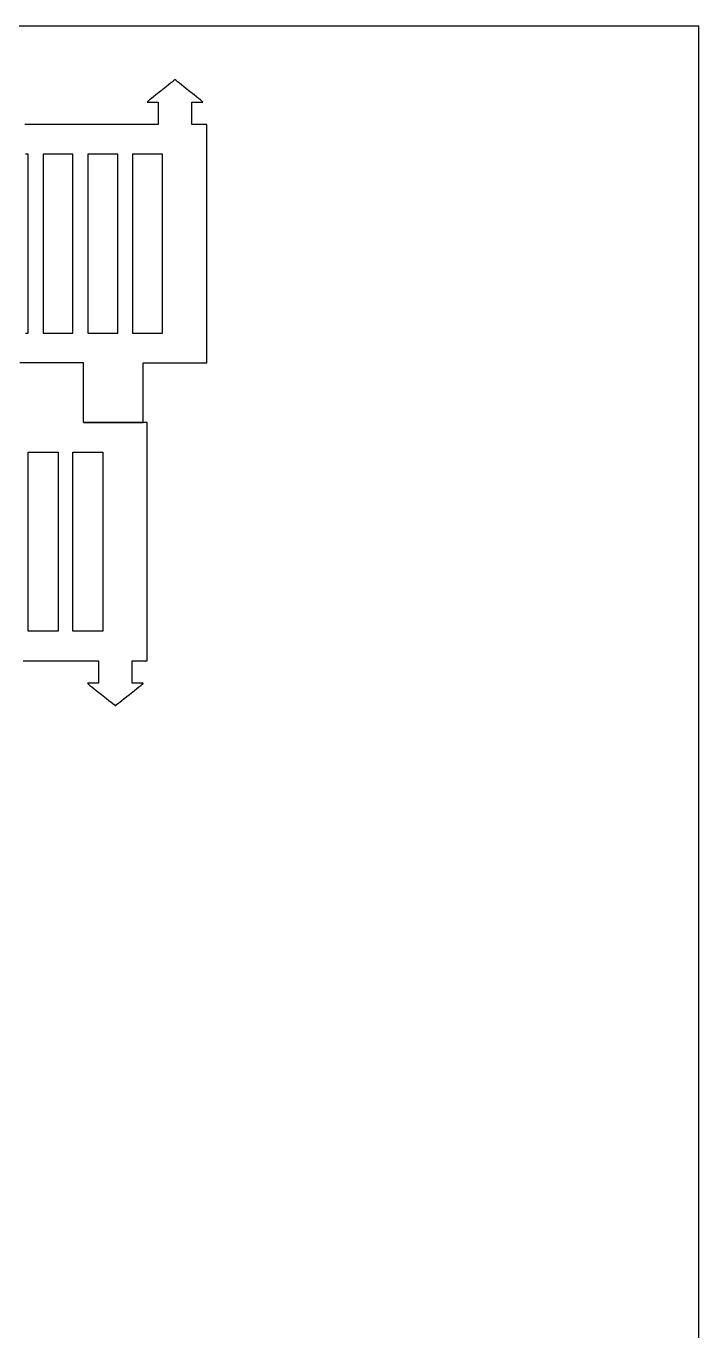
# Model space of a CAD drawing. Header units: millimetres. Extents: x 132 to 771, y 404 to 944.
# Drawn here: x 724.1 to 769.2, y 750 to 837.5 of the extents above; entities that cross this region are included whole.
import ezdxf

# ---------------------------------------------------------------- set-up
doc = ezdxf.new("R2010")
doc.units = ezdxf.units.MM
doc.header["$MEASUREMENT"] = 0
doc.layers.get('0').update_dxf_attribs({"linetype": 'CONTINUOUS', "true_color": 0xffffff})

msp = doc.modelspace()

# ---------------------------------------------------------------- linework, layer by layer
at = {"color": 6, "linetype": 'Continuous'}
msp.add_lwpolyline([(469.246, 687.545), (769.246, 687.545), (769.246, 837.545), (469.246, 837.545)], close=True, dxfattribs=at)
at = {"color": 7, "linetype": 'Continuous', "true_color": 0xffffff}
for points in [[(723.918, 794.95), (724.748, 794.95), (725.511, 794.95), (726.206, 794.95), (726.831, 794.95), (727.383, 794.95), (727.858, 794.95), (728.253, 794.95), (728.563, 794.95), (728.791, 794.95), (728.928, 794.95), (728.976, 794.95), (728.976, 794.932), (728.976, 794.885), (728.976, 794.812), (728.976, 794.715), (728.976, 794.602), (728.976, 794.475), (728.976, 794.2), (728.976, 793.925), (728.976, 793.797), (728.976, 793.685), (728.976, 793.587), (728.976, 793.515), (728.976, 793.467), (728.976, 793.45), (728.968, 793.45), (728.943, 793.45), (728.858, 793.45), (728.738, 793.45), (728.601, 793.45), (728.463, 793.45), (728.343, 793.45), (728.258, 793.45), (728.233, 793.45), (728.226, 793.45), (728.246, 793.432), (728.306, 793.385), (728.398, 793.312), (728.518, 793.215), (728.661, 793.102), (728.818, 792.975), (729.163, 792.7), (729.508, 792.425), (729.666, 792.297), (729.808, 792.185), (729.928, 792.087), (730.021, 792.015), (730.081, 791.967), (730.101, 791.95), (730.121, 791.967), (730.181, 792.015), (730.273, 792.087), (730.393, 792.185), (730.536, 792.297), (730.693, 792.425), (731.038, 792.7), (731.383, 792.975), (731.541, 793.102), (731.683, 793.215), (731.803, 793.312), (731.896, 793.385), (731.956, 793.432), (731.976, 793.45), (731.968, 793.45), (731.943, 793.45), (731.858, 793.45), (731.738, 793.45), (731.601, 793.45), (731.463, 793.45), (731.343, 793.45), (731.258, 793.45), (731.233, 793.45), (731.226, 793.45), (731.226, 793.467), (731.226, 793.515), (731.226, 793.587), (731.226, 793.685), (731.226, 793.797), (731.226, 793.925), (731.226, 794.2), (731.226, 794.475), (731.226, 794.602), (731.226, 794.715), (731.226, 794.812), (731.226, 794.885), (731.226, 794.932), (731.226, 794.95), (731.236, 794.95), (731.268, 794.95), (731.318, 794.95), (731.383, 794.95), (731.543, 794.95), (731.726, 794.95), (731.908, 794.95), (732.071, 794.95), (732.133, 794.95), (732.183, 794.95), (732.216, 794.95), (732.226, 794.95), (732.226, 794.962), (732.226, 794.995), (732.226, 795.052), (732.226, 795.13), (732.226, 795.227), (732.226, 795.345), (732.226, 795.482), (732.226, 795.637), (732.226, 795.81), (732.226, 796), (732.226, 796.205), (732.226, 796.427), (732.226, 796.912), (732.226, 797.45), (732.226, 798.035), (732.226, 798.66), (732.226, 799.322), (732.226, 800.012), (732.226, 800.727), (732.226, 801.457), (732.226, 802.95), (732.226, 804.442), (732.226, 805.172), (732.226, 805.887), (732.226, 806.577), (732.226, 807.24), (732.226, 807.865), (732.226, 808.45), (732.226, 808.987), (732.226, 809.472), (732.226, 809.695), (732.226, 809.9), (732.226, 810.09), (732.226, 810.262), (732.226, 810.417), (732.226, 810.555), (732.226, 810.672), (732.226, 810.77), (732.226, 810.847), (732.226, 810.905), (732.226, 810.937), (732.226, 810.95), (732.213, 810.95), (732.178, 810.95), (732.121, 810.95), (732.043, 810.95), (731.946, 810.95), (731.833, 810.95), (731.703, 810.95), (731.561, 810.95), (731.238, 810.95), (730.878, 810.95), (730.493, 810.95), (730.096, 810.95), (729.701, 810.95), (729.316, 810.95), (728.956, 810.95), (728.633, 810.95), (728.491, 810.95), (728.361, 810.95), (728.248, 810.95), (728.151, 810.95), (728.073, 810.95), (728.016, 810.95), (727.981, 810.95), (727.968, 810.95), (727.981, 810.95), (728.013, 810.95), (728.068, 810.95), (728.141, 810.95), (728.231, 810.95), (728.338, 810.95), (728.593, 810.95), (728.896, 810.95), (729.233, 810.95), (729.596, 810.95), (729.968, 810.95), (730.341, 810.95), (730.703, 810.95), (731.041, 810.95), (731.343, 810.95), (731.598, 810.95), (731.706, 810.95), (731.796, 810.95), (731.868, 810.95), (731.923, 810.95), (731.956, 810.95), (731.968, 810.95), (731.968, 810.962), (731.968, 810.995), (731.968, 811.05), (731.968, 811.122), (731.968, 811.212), (731.968, 811.32), (731.968, 811.575), (731.968, 811.877), (731.968, 812.215), (731.968, 812.577), (731.968, 812.95), (731.968, 813.322), (731.968, 813.685), (731.968, 814.022), (731.968, 814.325), (731.968, 814.58), (731.968, 814.687), (731.968, 814.777), (731.968, 814.85), (731.968, 814.905), (731.968, 814.937), (731.968, 814.95), (731.981, 814.95), (732.016, 814.95), (732.073, 814.95), (732.151, 814.95), (732.248, 814.95), (732.361, 814.95), (732.491, 814.95), (732.633, 814.95), (732.956, 814.95), (733.316, 814.95), (733.701, 814.95), (734.096, 814.95), (734.493, 814.95), (734.878, 814.95), (735.238, 814.95), (735.561, 814.95), (735.703, 814.95), (735.833, 814.95), (735.946, 814.95), (736.043, 814.95), (736.121, 814.95), (736.178, 814.95), (736.213, 814.95), (736.226, 814.95), (736.226, 814.962), (736.226, 814.995), (736.226, 815.052), (736.226, 815.13), (736.226, 815.227), (736.226, 815.345), (736.226, 815.482), (736.226, 815.637), (736.226, 815.81), (736.226, 816), (736.226, 816.205), (736.226, 816.427), (736.226, 816.912), (736.226, 817.45), (736.226, 818.035), (736.226, 818.66), (736.226, 819.322), (736.226, 820.012), (736.226, 820.727), (736.226, 821.457), (736.226, 822.95), (736.226, 824.442), (736.226, 825.172), (736.226, 825.887), (736.226, 826.577), (736.226, 827.24), (736.226, 827.865), (736.226, 828.45), (736.226, 828.987), (736.226, 829.472), (736.226, 829.695), (736.226, 829.9), (736.226, 830.09), (736.226, 830.262), (736.226, 830.417), (736.226, 830.555), (736.226, 830.672), (736.226, 830.77), (736.226, 830.847), (736.226, 830.905), (736.226, 830.937), (736.226, 830.95), (736.216, 830.95), (736.183, 830.95), (736.133, 830.95), (736.071, 830.95), (735.908, 830.95), (735.726, 830.95), (735.543, 830.95), (735.383, 830.95), (735.318, 830.95), (735.268, 830.95), (735.236, 830.95), (735.226, 830.95), (735.226, 830.967), (735.226, 831.015), (735.226, 831.087), (735.226, 831.185), (735.226, 831.297), (735.226, 831.425), (735.226, 831.7), (735.226, 831.975), (735.226, 832.102), (735.226, 832.215), (735.226, 832.312), (735.226, 832.385), (735.226, 832.432), (735.226, 832.45), (735.233, 832.45), (735.258, 832.45), (735.343, 832.45), (735.463, 832.45), (735.601, 832.45), (735.738, 832.45), (735.858, 832.45), (735.943, 832.45), (735.968, 832.45), (735.976, 832.45), (735.956, 832.467), (735.896, 832.515), (735.803, 832.587), (735.683, 832.685), (735.541, 832.797), (735.383, 832.925), (735.038, 833.2), (734.693, 833.475), (734.536, 833.602), (734.393, 833.715), (734.273, 833.812), (734.181, 833.885), (734.121, 833.932), (734.101, 833.95), (734.081, 833.932), (734.021, 833.885), (733.928, 833.812), (733.808, 833.715), (733.666, 833.602), (733.508, 833.475), (733.163, 833.2), (732.818, 832.925), (732.661, 832.797), (732.518, 832.685), (732.398, 832.587), (732.306, 832.515), (732.246, 832.467), (732.226, 832.45), (732.233, 832.45), (732.258, 832.45), (732.343, 832.45), (732.463, 832.45), (732.601, 832.45), (732.738, 832.45), (732.858, 832.45), (732.943, 832.45), (732.968, 832.45), (732.976, 832.45), (732.976, 832.432), (732.976, 832.385), (732.976, 832.312), (732.976, 832.215), (732.976, 832.102), (732.976, 831.975), (732.976, 831.7), (732.976, 831.425), (732.976, 831.297), (732.976, 831.185), (732.976, 831.087), (732.976, 831.015), (732.976, 830.967), (732.976, 830.95), (732.928, 830.95), (732.791, 830.95), (732.563, 830.95), (732.253, 830.95), (731.858, 830.95), (731.383, 830.95), (730.831, 830.95), (730.206, 830.95), (729.511, 830.95), (728.748, 830.95), (727.918, 830.95), (727.028, 830.95), (726.081, 830.95), (725.073, 830.95), (724.016, 830.95)], [(724.256, 828.95), (724.233, 828.95), (724.171, 828.95), (724.071, 828.95)], [(724.071, 816.95), (724.171, 816.95), (724.233, 816.95), (724.256, 816.95), (724.256, 816.957), (724.256, 816.985), (724.256, 817.027), (724.256, 817.085), (724.256, 817.157), (724.256, 817.247), (724.256, 817.465), (724.256, 817.737), (724.256, 818.057), (724.256, 818.422), (724.256, 818.825), (724.256, 819.262), (724.256, 819.732), (724.256, 820.23), (724.256, 820.747), (724.256, 821.282), (724.256, 821.83), (724.256, 822.95), (724.256, 824.07), (724.256, 824.617), (724.256, 825.152), (724.256, 825.67), (724.256, 826.167), (724.256, 826.635), (724.256, 827.075), (724.256, 827.477), (724.256, 827.842), (724.256, 828.162), (724.256, 828.435), (724.256, 828.652), (724.256, 828.742), (724.256, 828.815), (724.256, 828.872), (724.256, 828.915), (724.256, 828.94), (724.256, 828.95)], [(727.256, 828.95), (727.233, 828.95), (727.171, 828.95), (727.071, 828.95), (726.943, 828.95), (726.791, 828.95), (726.623, 828.95), (726.256, 828.95), (725.888, 828.95), (725.721, 828.95), (725.568, 828.95), (725.441, 828.95), (725.341, 828.95), (725.278, 828.95), (725.256, 828.95), (725.256, 828.942), (725.256, 828.915), (725.256, 828.872), (725.256, 828.815), (725.256, 828.742), (725.256, 828.652), (725.256, 828.435), (725.256, 828.162), (725.256, 827.842), (725.256, 827.477), (725.256, 827.075), (725.256, 826.637), (725.256, 826.167), (725.256, 825.67), (725.256, 825.152), (725.256, 824.617), (725.256, 824.07), (725.256, 822.95), (725.256, 821.83), (725.256, 821.282), (725.256, 820.747), (725.256, 820.23), (725.256, 819.732), (725.256, 819.262), (725.256, 818.825), (725.256, 818.422), (725.256, 818.057), (725.256, 817.737), (725.256, 817.465), (725.256, 817.247), (725.256, 817.157), (725.256, 817.085), (725.256, 817.027), (725.256, 816.985), (725.256, 816.957), (725.256, 816.95), (725.278, 816.95), (725.341, 816.95), (725.441, 816.95), (725.568, 816.95), (725.721, 816.95), (725.888, 816.95), (726.256, 816.95), (726.623, 816.95), (726.791, 816.95), (726.943, 816.95), (727.071, 816.95), (727.171, 816.95), (727.233, 816.95), (727.256, 816.95), (727.256, 816.957), (727.256, 816.985), (727.256, 817.027), (727.256, 817.085), (727.256, 817.157), (727.256, 817.247), (727.256, 817.465), (727.256, 817.737), (727.256, 818.057), (727.256, 818.422), (727.256, 818.825), (727.256, 819.262), (727.256, 819.732), (727.256, 820.23), (727.256, 820.747), (727.256, 821.282), (727.256, 821.83), (727.256, 822.95), (727.256, 824.07), (727.256, 824.617), (727.256, 825.152), (727.256, 825.67), (727.256, 826.167), (727.256, 826.635), (727.256, 827.075), (727.256, 827.477), (727.256, 827.842), (727.256, 828.162), (727.256, 828.435), (727.256, 828.652), (727.256, 828.742), (727.256, 828.815), (727.256, 828.872), (727.256, 828.915), (727.256, 828.94), (727.256, 828.95)], [(730.256, 828.95), (730.233, 828.95), (730.171, 828.95), (730.071, 828.95), (729.943, 828.95), (729.791, 828.95), (729.623, 828.95), (729.256, 828.95), (728.888, 828.95), (728.721, 828.95), (728.568, 828.95), (728.441, 828.95), (728.341, 828.95), (728.278, 828.95), (728.256, 828.95), (728.256, 828.942), (728.256, 828.915), (728.256, 828.872), (728.256, 828.815), (728.256, 828.742), (728.256, 828.652), (728.256, 828.435), (728.256, 828.162), (728.256, 827.842), (728.256, 827.477), (728.256, 827.075), (728.256, 826.637), (728.256, 826.167), (728.256, 825.67), (728.256, 825.152), (728.256, 824.617), (728.256, 824.07), (728.256, 822.95), (728.256, 821.83), (728.256, 821.282), (728.256, 820.747), (728.256, 820.23), (728.256, 819.732), (728.256, 819.262), (728.256, 818.825), (728.256, 818.422), (728.256, 818.057), (728.256, 817.737), (728.256, 817.465), (728.256, 817.247), (728.256, 817.157), (728.256, 817.085), (728.256, 817.027), (728.256, 816.985), (728.256, 816.957), (728.256, 816.95), (728.278, 816.95), (728.341, 816.95), (728.441, 816.95), (728.568, 816.95), (728.721, 816.95), (728.888, 816.95), (729.256, 816.95), (729.623, 816.95), (729.791, 816.95), (729.943, 816.95), (730.071, 816.95), (730.171, 816.95), (730.233, 816.95), (730.256, 816.95), (730.256, 816.957), (730.256, 816.985), (730.256, 817.027), (730.256, 817.085), (730.256, 817.157), (730.256, 817.247), (730.256, 817.465), (730.256, 817.737), (730.256, 818.057), (730.256, 818.422), (730.256, 818.825), (730.256, 819.262), (730.256, 819.732), (730.256, 820.23), (730.256, 820.747), (730.256, 821.282), (730.256, 821.83), (730.256, 822.95), (730.256, 824.07), (730.256, 824.617), (730.256, 825.152), (730.256, 825.67), (730.256, 826.167), (730.256, 826.635), (730.256, 827.075), (730.256, 827.477), (730.256, 827.842), (730.256, 828.162), (730.256, 828.435), (730.256, 828.652), (730.256, 828.742), (730.256, 828.815), (730.256, 828.872), (730.256, 828.915), (730.256, 828.94), (730.256, 828.95)], [(733.256, 828.95), (733.233, 828.95), (733.171, 828.95), (733.071, 828.95), (732.943, 828.95), (732.791, 828.95), (732.623, 828.95), (732.256, 828.95), (731.888, 828.95), (731.721, 828.95), (731.568, 828.95), (731.441, 828.95), (731.341, 828.95), (731.278, 828.95), (731.256, 828.95), (731.256, 828.942), (731.256, 828.915), (731.256, 828.872), (731.256, 828.815), (731.256, 828.742), (731.256, 828.652), (731.256, 828.435), (731.256, 828.162), (731.256, 827.842), (731.256, 827.477), (731.256, 827.075), (731.256, 826.637), (731.256, 826.167), (731.256, 825.67), (731.256, 825.152), (731.256, 824.617), (731.256, 824.07), (731.256, 822.95), (731.256, 821.83), (731.256, 821.282), (731.256, 820.747), (731.256, 820.23), (731.256, 819.732), (731.256, 819.262), (731.256, 818.825), (731.256, 818.422), (731.256, 818.057), (731.256, 817.737), (731.256, 817.465), (731.256, 817.247), (731.256, 817.157), (731.256, 817.085), (731.256, 817.027), (731.256, 816.985), (731.256, 816.957), (731.256, 816.95), (731.278, 816.95), (731.341, 816.95), (731.441, 816.95), (731.568, 816.95), (731.721, 816.95), (731.888, 816.95), (732.256, 816.95), (732.623, 816.95), (732.791, 816.95), (732.943, 816.95), (733.071, 816.95), (733.171, 816.95), (733.233, 816.95), (733.256, 816.95), (733.256, 816.957), (733.256, 816.985), (733.256, 817.027), (733.256, 817.085), (733.256, 817.157), (733.256, 817.247), (733.256, 817.465), (733.256, 817.737), (733.256, 818.057), (733.256, 818.422), (733.256, 818.825), (733.256, 819.262), (733.256, 819.732), (733.256, 820.23), (733.256, 820.747), (733.256, 821.282), (733.256, 821.83), (733.256, 822.95), (733.256, 824.07), (733.256, 824.617), (733.256, 825.152), (733.256, 825.67), (733.256, 826.167), (733.256, 826.635), (733.256, 827.075), (733.256, 827.477), (733.256, 827.842), (733.256, 828.162), (733.256, 828.435), (733.256, 828.652), (733.256, 828.742), (733.256, 828.815), (733.256, 828.872), (733.256, 828.915), (733.256, 828.94), (733.256, 828.95)], [(727.968, 810.95), (727.968, 810.962), (727.968, 810.995), (727.968, 811.05), (727.968, 811.122), (727.968, 811.212), (727.968, 811.32), (727.968, 811.575), (727.968, 811.877), (727.968, 812.215), (727.968, 812.577), (727.968, 812.95), (727.968, 813.322), (727.968, 813.685), (727.968, 814.022), (727.968, 814.325), (727.968, 814.58), (727.968, 814.687), (727.968, 814.777), (727.968, 814.85), (727.968, 814.905), (727.968, 814.937), (727.968, 814.95), (727.928, 814.95), (727.813, 814.95), (727.621, 814.95), (727.358, 814.95), (727.023, 814.95), (726.623, 814.95), (726.158, 814.95), (725.631, 814.95), (725.041, 814.95), (724.398, 814.95), (723.698, 814.95)], [(726.256, 796.95), (726.233, 796.95), (726.171, 796.95), (726.071, 796.95), (725.943, 796.95), (725.791, 796.95), (725.623, 796.95), (725.256, 796.95), (724.888, 796.95), (724.721, 796.95), (724.568, 796.95), (724.441, 796.95), (724.341, 796.95), (724.278, 796.95), (724.256, 796.95), (724.256, 796.957), (724.256, 796.985), (724.256, 797.027), (724.256, 797.085), (724.256, 797.157), (724.256, 797.247), (724.256, 797.465), (724.256, 797.737), (724.256, 798.057), (724.256, 798.422), (724.256, 798.825), (724.256, 799.262), (724.256, 799.732), (724.256, 800.23), (724.256, 800.747), (724.256, 801.282), (724.256, 801.83), (724.256, 802.95), (724.256, 804.07), (724.256, 804.617), (724.256, 805.152), (724.256, 805.67), (724.256, 806.167), (724.256, 806.635), (724.256, 807.075), (724.256, 807.477), (724.256, 807.842), (724.256, 808.162), (724.256, 808.435), (724.256, 808.652), (724.256, 808.742), (724.256, 808.815), (724.256, 808.872), (724.256, 808.915), (724.256, 808.94), (724.256, 808.95), (724.278, 808.95), (724.341, 808.95), (724.441, 808.95), (724.568, 808.95), (724.721, 808.95), (724.888, 808.95), (725.256, 808.95), (725.623, 808.95), (725.791, 808.95), (725.943, 808.95), (726.071, 808.95), (726.171, 808.95), (726.233, 808.95), (726.256, 808.95), (726.256, 808.942), (726.256, 808.915), (726.256, 808.872), (726.256, 808.815), (726.256, 808.742), (726.256, 808.652), (726.256, 808.435), (726.256, 808.162), (726.256, 807.842), (726.256, 807.477), (726.256, 807.075), (726.256, 806.637), (726.256, 806.167), (726.256, 805.67), (726.256, 805.152), (726.256, 804.617), (726.256, 804.07), (726.256, 802.95), (726.256, 801.83), (726.256, 801.282), (726.256, 800.747), (726.256, 800.23), (726.256, 799.732), (726.256, 799.262), (726.256, 798.825), (726.256, 798.422), (726.256, 798.057), (726.256, 797.737), (726.256, 797.465), (726.256, 797.247), (726.256, 797.157), (726.256, 797.085), (726.256, 797.027), (726.256, 796.985), (726.256, 796.957), (726.256, 796.95)], [(729.256, 796.95), (729.233, 796.95), (729.171, 796.95), (729.071, 796.95), (728.943, 796.95), (728.791, 796.95), (728.623, 796.95), (728.256, 796.95), (727.888, 796.95), (727.721, 796.95), (727.568, 796.95), (727.441, 796.95), (727.341, 796.95), (727.278, 796.95), (727.256, 796.95), (727.256, 796.957), (727.256, 796.985), (727.256, 797.027), (727.256, 797.085), (727.256, 797.157), (727.256, 797.247), (727.256, 797.465), (727.256, 797.737), (727.256, 798.057), (727.256, 798.422), (727.256, 798.825), (727.256, 799.262), (727.256, 799.732), (727.256, 800.23), (727.256, 800.747), (727.256, 801.282), (727.256, 801.83), (727.256, 802.95), (727.256, 804.07), (727.256, 804.617), (727.256, 805.152), (727.256, 805.67), (727.256, 806.167), (727.256, 806.635), (727.256, 807.075), (727.256, 807.477), (727.256, 807.842), (727.256, 808.162), (727.256, 808.435), (727.256, 808.652), (727.256, 808.742), (727.256, 808.815), (727.256, 808.872), (727.256, 808.915), (727.256, 808.94), (727.256, 808.95), (727.278, 808.95), (727.341, 808.95), (727.441, 808.95), (727.568, 808.95), (727.721, 808.95), (727.888, 808.95), (728.256, 808.95), (728.623, 808.95), (728.791, 808.95), (728.943, 808.95), (729.071, 808.95), (729.171, 808.95), (729.233, 808.95), (729.256, 808.95), (729.256, 808.942), (729.256, 808.915), (729.256, 808.872), (729.256, 808.815), (729.256, 808.742), (729.256, 808.652), (729.256, 808.435), (729.256, 808.162), (729.256, 807.842), (729.256, 807.477), (729.256, 807.075), (729.256, 806.637), (729.256, 806.167), (729.256, 805.67), (729.256, 805.152), (729.256, 804.617), (729.256, 804.07), (729.256, 802.95), (729.256, 801.83), (729.256, 801.282), (729.256, 800.747), (729.256, 800.23), (729.256, 799.732), (729.256, 799.262), (729.256, 798.825), (729.256, 798.422), (729.256, 798.057), (729.256, 797.737), (729.256, 797.465), (729.256, 797.247), (729.256, 797.157), (729.256, 797.085), (729.256, 797.027), (729.256, 796.985), (729.256, 796.957), (729.256, 796.95)]]:
    msp.add_lwpolyline(points, dxfattribs=at)

doc.saveas('drawing.dxf')
